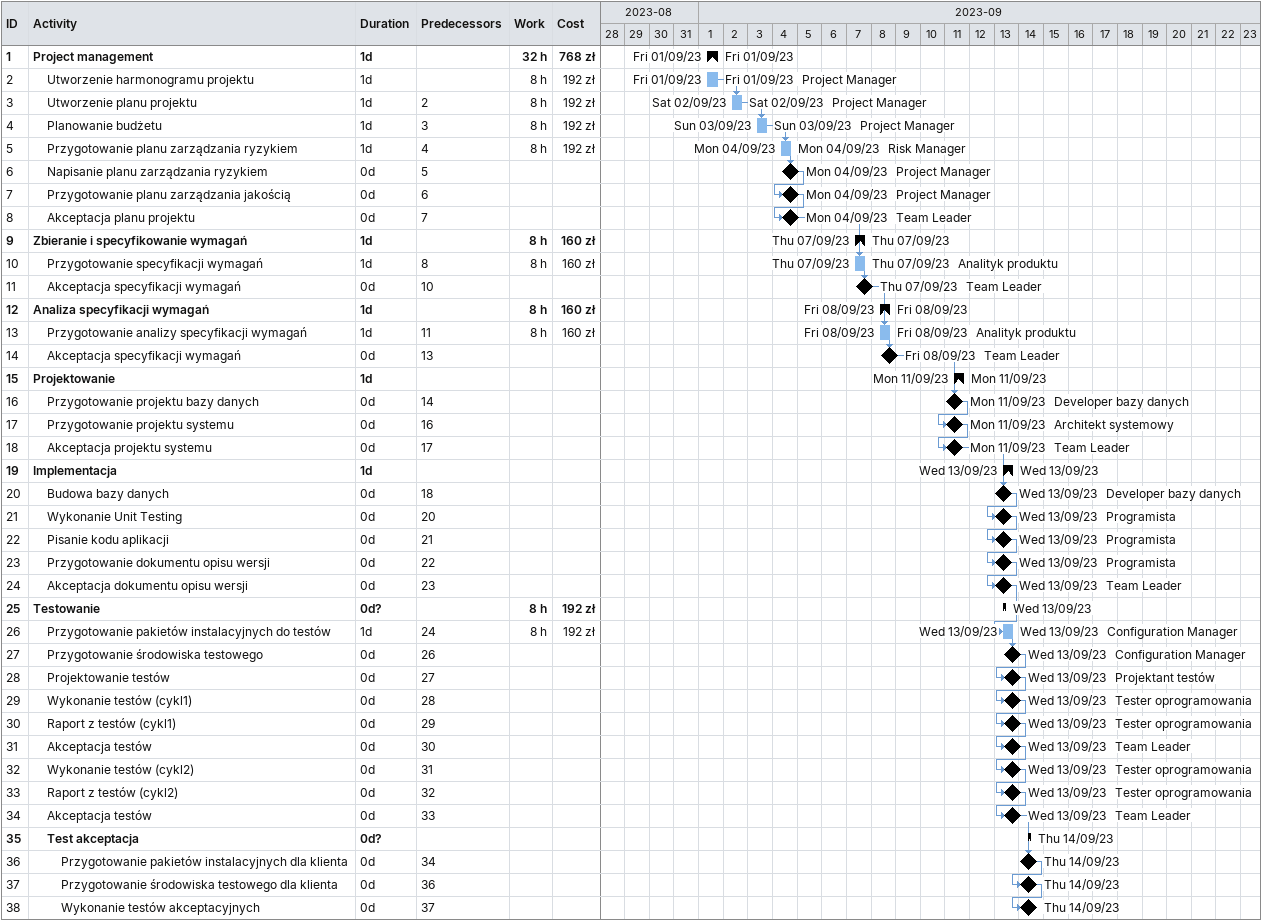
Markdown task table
| ID | Level | Task | Duration | Start | Finish | Predecessors | Resources | Work (h) | Cost (zł) |
|---|---|---|---|---|---|---|---|---|---|
| 1 | 1 | **Project management** | 1d | 2023-09-01 | 2023-09-01 |  |  | 32 | 768 |
| 2 | 2 | Utworzenie harmonogramu projektu | 1d | 2023-09-01 | 2023-09-01 |  | Project Manager | 8 | 192 |
| 3 | 2 | Utworzenie planu projektu | 1d | 2023-09-02 | 2023-09-02 | 2 | Project Manager | 8 | 192 |
| 4 | 2 | Planowanie budżetu | 1d | 2023-09-03 | 2023-09-03 | 3 | Project Manager | 8 | 192 |
| 5 | 2 | Przygotowanie planu zarządzania ryzykiem | 1d | 2023-09-04 | 2023-09-04 | 4 | Risk Manager | 8 | 192 |
| 6 | 2 | Napisanie planu zarządzania ryzykiem | 0d | 2023-09-04 | 2023-09-04 | 5 | Project Manager |  |  |
| 7 | 2 | Przygotowanie planu zarządzania jakością | 0d | 2023-09-04 | 2023-09-04 | 6 | Project Manager |  |  |
| 8 | 2 | Akceptacja planu projektu | 0d | 2023-09-04 | 2023-09-04 | 7 | Team Leader |  |  |
| 9 | 1 | **Zbieranie i specyfikowanie wymagań** | 1d | 2023-09-07 | 2023-09-07 |  |  | 8 | 160 |
| 10 | 2 | Przygotowanie specyfikacji wymagań | 1d | 2023-09-07 | 2023-09-07 | 8 | Analityk produktu | 8 | 160 |
| 11 | 2 | Akceptacja specyfikacji wymagań | 0d | 2023-09-07 | 2023-09-07 | 10 | Team Leader |  |  |
| 12 | 1 | **Analiza specyfikacji wymagań** | 1d | 2023-09-08 | 2023-09-08 |  |  | 8 | 160 |
| 13 | 2 | Przygotowanie analizy specyfikacji wymagań | 1d | 2023-09-08 | 2023-09-08 | 11 | Analityk produktu | 8 | 160 |
| 14 | 2 | Akceptacja specyfikacji wymagań | 0d | 2023-09-08 | 2023-09-08 | 13 | Team Leader |  |  |
| 15 | 1 | **Projektowanie** | 1d | 2023-09-11 | 2023-09-11 |  |  |  |  |
| 16 | 2 | Przygotowanie projektu bazy danych | 0d | 2023-09-11 | 2023-09-11 | 14 | Developer bazy danych |  |  |
| 17 | 2 | Przygotowanie projektu systemu | 0d | 2023-09-11 | 2023-09-11 | 16 | Architekt systemowy |  |  |
| 18 | 2 | Akceptacja projektu systemu | 0d | 2023-09-11 | 2023-09-11 | 17 | Team Leader |  |  |
| 19 | 1 | **Implementacja** | 1d | 2023-09-13 | 2023-09-13 |  |  |  |  |
| 20 | 2 | Budowa bazy danych | 0d | 2023-09-13 | 2023-09-13 | 18 | Developer bazy danych |  |  |
| 21 | 2 | Wykonanie Unit Testing | 0d | 2023-09-13 | 2023-09-13 | 20 | Programista |  |  |
| 22 | 2 | Pisanie kodu aplikacji | 0d | 2023-09-13 | 2023-09-13 | 21 | Programista |  |  |
| 23 | 2 | Przygotowanie dokumentu opisu wersji | 0d | 2023-09-13 | 2023-09-13 | 22 | Programista |  |  |
| 24 | 2 | Akceptacja dokumentu opisu wersji | 0d | 2023-09-13 | 2023-09-13 | 23 | Team Leader |  |  |
| 25 | 1 | **Testowanie** | 0d? | 2023-09-13 | 2023-09-13 |  |  | 8 | 192 |
| 26 | 2 | Przygotowanie pakietów instalacyjnych do testów | 1d | 2023-09-13 | 2023-09-13 | 24 | Configuration Manager | 8 | 192 |
| 27 | 2 | Przygotowanie środowiska testowego | 0d | 2023-09-13 | 2023-09-13 | 26 | Configuration Manager |  |  |
| 28 | 2 | Projektowanie testów | 0d | 2023-09-13 | 2023-09-13 | 27 | Projektant testów |  |  |
| 29 | 2 | Wykonanie testów (cykl1) | 0d | 2023-09-13 | 2023-09-13 | 28 | Tester oprogramowania |  |  |
| 30 | 2 | Raport z testów (cykl1) | 0d | 2023-09-13 | 2023-09-13 | 29 | Tester oprogramowania |  |  |
| 31 | 2 | Akceptacja testów | 0d | 2023-09-13 | 2023-09-13 | 30 | Team Leader |  |  |
| 32 | 2 | Wykonanie testów (cykl2) | 0d | 2023-09-13 | 2023-09-13 | 31 | Tester oprogramowania |  |  |
| 33 | 2 | Raport z testów (cykl2) | 0d | 2023-09-13 | 2023-09-13 | 32 | Tester oprogramowania |  |  |
| 34 | 2 | Akceptacja testów | 0d | 2023-09-13 | 2023-09-13 | 33 | Team Leader |  |  |
| 35 | 2 | **Test akceptacja** | 0d? | 2023-09-14 | 2023-09-14 |  |  |  |  |
| 36 | 3 | Przygotowanie pakietów instalacyjnych dla klienta | 0d | 2023-09-14 | 2023-09-14 | 34 |  |  |  |
| 37 | 3 | Przygotowanie środowiska testowego dla klienta | 0d | 2023-09-14 | 2023-09-14 | 36 |  |  |  |
| 38 | 3 | Wykonanie testów akceptacyjnych | 0d | 2023-09-14 | 2023-09-14 | 37 |  |  |  |
